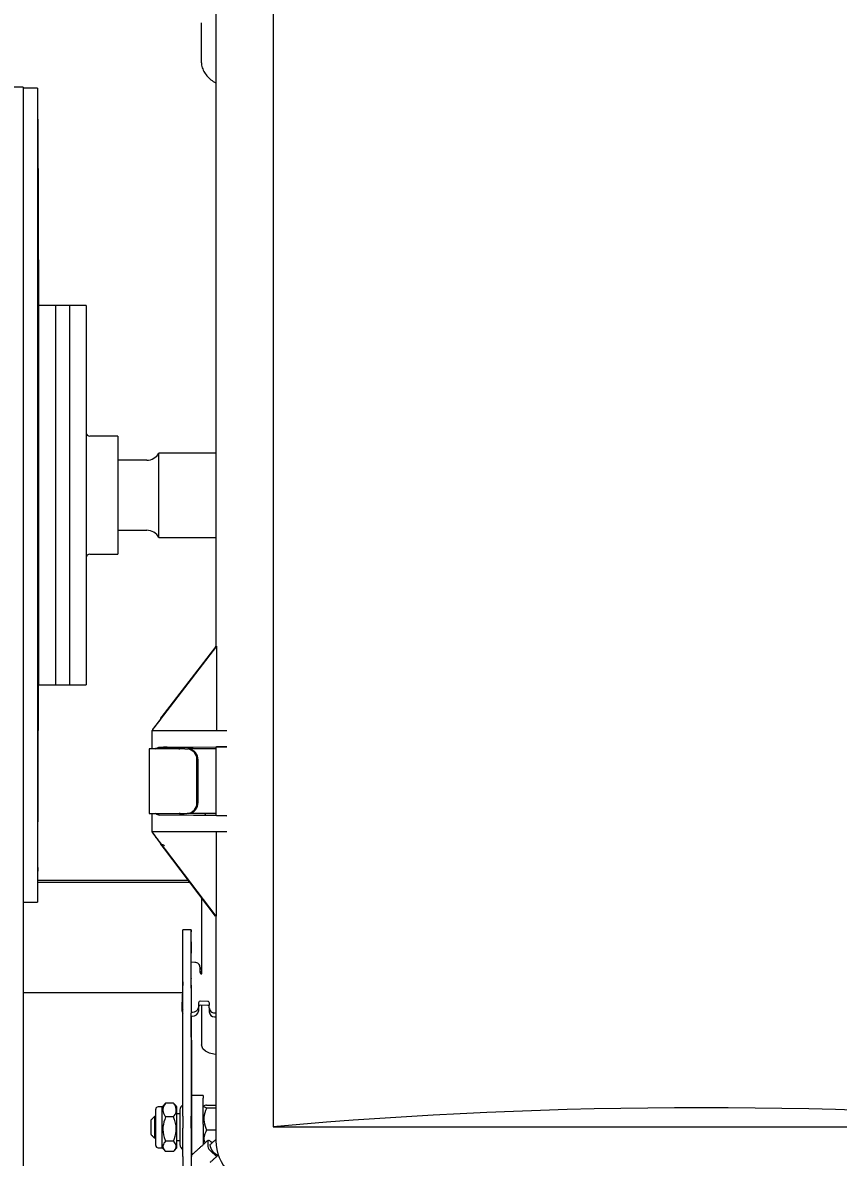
# Model space of a CAD drawing. Extents: x 4.1 to 26.9, y 8.2 to 41.8.
# Drawn here: x 12.39 to 19.65, y 19.45 to 29.55 of the extents above; entities that cross this region are included whole.
import ezdxf

# ---------------------------------------------------------------- set-up
doc = ezdxf.new("R2010")
doc.units = 0
doc.header["$LTSCALE"] = 0.5
doc.header["$MEASUREMENT"] = 0
doc.layers.get('Defpoints').update_dxf_attribs({"linetype": 'CONTINUOUS'})
doc.layers.add('DIM', color=1, linetype='CONTINUOUS')
doc.layers.add('OBJ', color=3, linetype='CONTINUOUS')
doc.styles.add('ROMANS', font='romans.shx', dxfattribs={"width": 0.9, "height": 0.375})
doc.dimstyles.new('GENIE', dxfattribs={"dimscale": 2, "dimtxt": 0.25, "dimasz": 0.156, "dimexe": 0.095, "dimexo": 0.0925, "dimgap": 0.095, "dimtad": 0, "dimtih": 1, "dimtoh": 1, "dimdec": 5, "dimzin": 4, "dimdsep": 46, "dimlunit": 5, "dimtxsty": 'ROMANS', "dimcen": 0.09, "dimadec": 0, "dimazin": 0, "dimtfac": 1, "dimtdec": 5, "dimtofl": 0, "dimtmove": 0, "dimatfit": 3, "dimfxl": 0, "dimfrac": 2, "dimtolj": 1, "dimtzin": 4, "dimarcsym": 0})

# ---------------------------------------------------------------- blocks, each defined once
blk = doc.blocks.new('*D25')
at = {"layer": 'Defpoints', "color": 0}
for p in [(22.754, 30.444), (14.107, 19.609), (22.754, 19.597)]:
    blk.add_point(p, dxfattribs=at)
at = {"layer": 'DIM', "color": 0, "lineweight": -2}
for p, q in [((14.419, 30.444), (16.979, 30.444)), ((22.442, 30.444), (19.561, 30.444))]:
    blk.add_line(p, q, dxfattribs=at)
at = {"layer": 'DIM', "color": 0}
for points in [[(14.419, 30.496), (14.419, 30.392), (14.107, 30.444)], [(22.442, 30.496), (22.442, 30.392), (22.754, 30.444)]]:
    blk.add_solid(points, dxfattribs=at)
at = {"layer": 'DIM', "color": 0, "insert": (18.27, 30.444), "char_height": 0.375, "attachment_point": 5, "style": 'ROMANS'}
blk.add_mtext('\\A1;8 11/16', dxfattribs=at)
blk = doc.blocks.new('*D31')
at = {"layer": 'Defpoints', "color": 0}
for p in [(10.117, 25.089), (26.913, 25.089), (26.913, 9.396)]:
    blk.add_point(p, dxfattribs=at)
at = {"layer": 'DIM', "color": 0, "lineweight": -2}
for p, q in [((10.117, 24.904), (10.117, 9.206)), ((26.913, 24.904), (26.913, 9.206)), ((10.429, 9.396), (16.22, 9.396)), ((26.601, 9.396), (20.827, 9.396))]:
    blk.add_line(p, q, dxfattribs=at)
at = {"layer": 'DIM', "color": 0}
for points in [[(10.429, 9.448), (10.429, 9.344), (10.117, 9.396)], [(26.601, 9.448), (26.601, 9.344), (26.913, 9.396)]]:
    blk.add_solid(points, dxfattribs=at)
at = {"layer": 'DIM', "color": 0, "insert": (18.524, 9.396), "char_height": 0.375, "attachment_point": 5, "style": 'ROMANS'}
blk.add_mtext('\\A1;16 13/16\\POVERALL LENGTH', dxfattribs=at)

msp = doc.modelspace()

# ---------------------------------------------------------------- linework, layer by layer
at = {"layer": 'OBJ', "linetype": 'Continuous', "lineweight": 15}
for p, q in [((14.617989, 35.721579), (14.617989, 19.72158)), ((14.107078, 31.446579), (14.107078, 23.992854)), ((12.392675, 28.972019), (12.392675, 24.606256)), ((12.520177, 28.963473), (12.520177, 21.729703)), ((12.521041, 28.656884), (12.52817, 27.028898)), ((12.528179, 27.028476), (12.528179, 25.486926)), ((12.678177, 27.028476), (12.678177, 23.653473)), ((12.678177, 27.028476), (12.678177, 23.653473)), ((12.803177, 27.028476), (12.803177, 23.653473)), ((12.803177, 27.028476), (12.803177, 23.653473)), ((12.953179, 27.028476), (12.953179, 23.653473)), ((13.233176, 25.865974), (13.233176, 25.579609)), ((13.600232, 25.340975), (13.600232, 25.715475)), ((12.520994, 25.617362), (12.521041, 25.615714)), ((13.233176, 25.579609), (13.233176, 25.10234)), ((12.528123, 25.488259), (12.52817, 25.486616)), ((12.528177, 25.486272), (12.528168, 25.486616)), ((12.528177, 25.461259), (12.528168, 25.461602)), ((12.528179, 25.486274), (12.528179, 25.461259)), ((12.528179, 25.461259), (12.528179, 25.46123)), ((12.528179, 25.461259), (12.528179, 23.659739)), ((13.600232, 24.966474), (13.600232, 25.340975)), ((13.233176, 25.10234), (13.233176, 24.815975)), ((12.392675, 24.606256), (12.392675, 16.803693)), ((14.112635, 23.99658), (13.543875, 23.255558)), ((13.651136, 23.398821), (14.109237, 23.995674)), ((14.107571, 23.995674), (14.10827, 23.99658)), ((14.107571, 23.99658), (14.107571, 23.995674)), ((14.111556, 23.99658), (14.107571, 23.99658)), ((14.109237, 23.995674), (14.107571, 23.995674)), ((14.112635, 23.99658), (14.111556, 23.99658)), ((14.112635, 23.99658), (14.112635, 23.24658)), ((12.521041, 22.025065), (12.52817, 23.653051)), ((12.528168, 23.655024), (12.528177, 23.659376)), ((12.528168, 23.65305), (12.528177, 23.657402)), ((12.528179, 23.659739), (12.528179, 23.659377)), ((12.528179, 23.659377), (12.528179, 23.657401)), ((12.528179, 23.657401), (12.528179, 23.653473)), ((13.618142, 23.35691), (13.650666, 23.398821)), ((13.650666, 23.398182), (13.618142, 23.355797)), ((13.618142, 23.355797), (13.618142, 23.35691)), ((13.650666, 23.398182), (13.651136, 23.398821)), ((13.650666, 23.398821), (13.650666, 23.398182)), ((13.651136, 23.398821), (13.650666, 23.398821)), ((13.53708, 23.24658), (13.53708, 23.08408)), ((13.53708, 23.24658), (13.563212, 23.24658)), ((13.543875, 23.255558), (13.543875, 23.24658)), ((13.563212, 23.24658), (14.2049, 23.24658)), ((13.750042, 23.08408), (13.512078, 23.08408)), ((13.607507, 23.097742), (14.2049, 23.10367)), ((13.829917, 23.08408), (13.750042, 23.08408)), ((13.824975, 23.096583), (13.799077, 23.096583)), ((14.107078, 23.099324), (13.824975, 23.096583)), ((13.829917, 23.08408), (13.851567, 23.08408)), ((13.851567, 23.08408), (13.861568, 23.08408)), ((14.107078, 23.08408), (13.861568, 23.08408)), ((14.111556, 23.101562), (14.107078, 23.099324)), ((14.107078, 23.099324), (14.107078, 22.493834)), ((13.938172, 22.609083), (13.938172, 22.98408)), ((13.948173, 22.609083), (13.948173, 22.98408)), ((13.512078, 22.509078), (13.750042, 22.509078)), ((13.53708, 22.509078), (13.53708, 22.346583)), ((14.2049, 22.489493), (13.607507, 22.495421)), ((13.750042, 22.509078), (13.829917, 22.509078)), ((13.799077, 22.49658), (13.824975, 22.49658)), ((13.824975, 22.49658), (14.107078, 22.493834)), ((13.829917, 22.509078), (13.851567, 22.509078)), ((13.861568, 22.509078), (13.851567, 22.509078)), ((14.107078, 22.509078), (13.861568, 22.509078)), ((14.107078, 22.493834), (14.111556, 22.491596)), ((13.563212, 22.346583), (13.53708, 22.346583)), ((13.543369, 22.338215), (13.543369, 22.346583)), ((13.543369, 22.338215), (14.106351, 21.596583)), ((14.2049, 22.346583), (13.563212, 22.346583)), ((14.111908, 21.596583), (14.111908, 22.346583)), ((13.650666, 22.193357), (13.617818, 22.236629)), ((14.103685, 21.596583), (13.650666, 22.193357)), ((12.520572, 21.916031), (13.861183, 21.916031)), ((12.520492, 21.896835), (13.875756, 21.896835)), ((12.520177, 21.729703), (12.520177, 21.718476)), ((14.103685, 21.596583), (14.106351, 21.596583)), ((14.111908, 21.596583), (14.106351, 21.596583)), ((14.107078, 21.596583), (14.107078, 19.596579)), ((13.813302, 20.982256), (13.813302, 21.457277)), ((13.888301, 20.982279), (13.888301, 21.457305)), ((13.888371, 21.366368), (13.888386, 21.336772)), ((13.888386, 21.336772), (13.888423, 21.2665)), ((13.888522, 21.18517), (13.888423, 21.2665)), ((13.918868, 21.184128), (13.888343, 21.185174)), ((13.966899, 21.138157), (13.965102, 21.096992)), ((13.966899, 21.103366), (13.966355, 21.090919)), ((13.966937, 21.105074), (13.966899, 21.103366)), ((13.813302, 21.012467), (13.803939, 20.797984)), ((13.888376, 21.03705), (13.888376, 21.040011)), ((13.980472, 21.082284), (13.982129, 21.082227)), ((13.888404, 20.955044), (13.88839, 20.983894)), ((13.953242, 20.825228), (13.951444, 20.784068)), ((14.034797, 20.836619), (13.969847, 20.838848)), ((14.034797, 20.801827), (13.969847, 20.804052)), ((14.04837, 20.780745), (14.050168, 20.82191)), ((13.813382, 20.702823), (13.813373, 20.732419)), ((13.888386, 20.702846), (13.888371, 20.732442)), ((13.888456, 20.741899), (13.899546, 20.741519)), ((13.888479, 20.707103), (13.899546, 20.706723)), ((13.953242, 20.790437), (13.951444, 20.749272)), ((14.096401, 20.734775), (14.107078, 20.734408)), ((14.096401, 20.699979), (14.107078, 20.699617)), ((13.813565, 19.988548), (13.81342, 20.587495)), ((13.888423, 20.587518), (13.888569, 19.988571)), ((13.889122, 20.491123), (13.889366, 19.881236)), ((13.889132, 20.103744), (13.889155, 20.086783)), ((13.88885, 19.709715), (13.88885, 20.02907)), ((13.888874, 20.018177), (13.889094, 19.617478)), ((13.889118, 19.606585), (13.889118, 20.08369)), ((13.890376, 20.000089), (13.890376, 19.975726)), ((13.994979, 20.000089), (13.994979, 19.975726)), ((13.629978, 19.535088), (13.629978, 19.898104)), ((13.729978, 19.932374), (13.659978, 19.932374)), ((13.759977, 19.535088), (13.759977, 19.898104)), ((13.890376, 19.74408), (13.890376, 19.975726)), ((13.994979, 19.74408), (13.994979, 19.975726)), ((14.024979, 19.914812), (14.107078, 19.914812)), ((14.024979, 19.891129), (14.107078, 19.891129)), ((13.559978, 19.811597), (13.559978, 19.621594)), ((13.572476, 19.555091), (13.572476, 19.878101)), ((13.729978, 19.809105), (13.659978, 19.809105)), ((13.787377, 19.871094), (13.787377, 19.562098)), ((13.813622, 19.815094), (13.813669, 19.707913)), ((13.888667, 19.707937), (13.888625, 19.815122)), ((13.890376, 19.871094), (13.889118, 19.882423)), ((13.529979, 19.651594), (13.529979, 19.781598)), ((13.890376, 19.635895), (13.890376, 19.74408)), ((13.994979, 19.74408), (13.994979, 19.635895)), ((14.024979, 19.692914), (14.107078, 19.692914)), ((14.617989, 19.72158), (22.242986, 19.72158)), ((13.729978, 19.593327), (13.659978, 19.593327)), ((13.889094, 18.911384), (13.888874, 19.607322)), ((13.890376, 19.635895), (13.890376, 19.468096)), ((13.994979, 19.635895), (13.994979, 19.562896)), ((14.034525, 19.596021), (14.034525, 19.54531)), ((13.729978, 19.500818), (13.659978, 19.500818)), ((13.888888, 19.549806), (13.890376, 19.562098)), ((13.88939, 19.467204), (13.889366, 19.551946)), ((13.889503, 19.552641), (13.889535, 19.467336)), ((14.073179, 19.577895), (14.062807, 19.587291)), ((14.113977, 19.456391), (14.062807, 19.50277)), ((13.813734, 19.458076), (13.813734, 19.318662)), ((13.888733, 19.318686), (13.888733, 19.458099))]:
    msp.add_line(p, q, dxfattribs=at)
at = {"layer": 'OBJ', "linetype": 'Continuous', "lineweight": 15, "flags": 128}
for points in [[(13.813302, 21.457277), (13.813302, 21.469503), (13.813307, 21.474712), (13.813307, 21.474891)], [(13.888371, 21.366368), (13.888357, 21.398085), (13.888343, 21.425527), (13.888334, 21.447641), (13.888325, 21.46358), (13.888315, 21.472727), (13.888306, 21.47474), (13.888306, 21.469531), (13.888301, 21.457305)], [(13.888376, 21.040011), (13.888376, 21.042611), (13.888376, 21.043719), (13.888376, 21.043292), (13.888381, 21.041344), (13.888381, 21.04057)], [(13.88839, 20.983894), (13.888386, 20.99129), (13.888386, 20.999053), (13.888381, 21.006882), (13.888381, 21.01448), (13.888376, 21.021548), (13.888376, 21.027823), (13.888376, 21.033056), (13.888376, 21.03705)], [(13.813373, 20.732419), (13.813359, 20.767186), (13.813345, 20.803667), (13.813335, 20.840467), (13.813321, 20.876169), (13.813312, 20.909397), (13.813307, 20.938881), (13.813302, 20.963483), (13.813302, 20.982256)], [(13.888301, 20.982279), (13.888306, 20.963506), (13.888306, 20.938904), (13.888315, 20.909426), (13.888325, 20.876192), (13.888334, 20.840495), (13.888343, 20.803695), (13.888357, 20.76721), (13.888371, 20.732442)], [(13.81342, 20.587495), (13.81342, 20.600903), (13.813415, 20.615016), (13.81341, 20.629631), (13.813406, 20.644542), (13.813401, 20.659532), (13.813396, 20.674381), (13.813387, 20.688879), (13.813382, 20.702823)], [(13.888386, 20.702846), (13.88839, 20.688907), (13.888395, 20.674405), (13.8884, 20.659555), (13.888404, 20.644565), (13.888409, 20.629659), (13.888414, 20.61504), (13.888418, 20.600927), (13.888423, 20.587518)], [(13.888536, 20.707103), (13.888545, 20.68175), (13.888559, 20.635756), (13.888573, 20.5927), (13.888578, 20.556646), (13.888583, 20.530997), (13.888578, 20.51817), (13.888573, 20.519377), (13.888559, 20.534498), (13.888545, 20.562114), (13.888526, 20.599618), (13.888512, 20.643472), (13.888494, 20.689541), (13.888489, 20.707103)], [(13.889122, 20.491123), (13.889094, 20.557031), (13.889066, 20.618189), (13.889043, 20.673724), (13.889024, 20.707084)], [(14.107078, 20.365747), (14.090333, 20.366831), (14.049388, 20.375786), (14.015231, 20.392719), (13.991553, 20.415805), (13.980928, 20.442538), (13.980477, 20.449456)], [(13.889118, 20.08369), (13.889118, 20.090979), (13.889118, 20.096949), (13.889118, 20.101567), (13.889122, 20.10481), (13.889122, 20.10665), (13.889127, 20.107091), (13.889127, 20.106119), (13.889132, 20.103744)], [(13.88885, 20.02907), (13.88885, 20.034997), (13.88885, 20.038883), (13.88885, 20.040662), (13.888855, 20.040305), (13.88886, 20.037818), (13.888864, 20.033247), (13.888869, 20.026657), (13.888874, 20.018177)], [(13.889263, 19.881757), (13.889244, 19.922851), (13.889216, 19.982648), (13.889193, 20.031351), (13.889169, 20.066625), (13.889155, 20.086783)], [(13.813622, 19.815094), (13.813617, 19.836063), (13.813608, 19.857868), (13.813598, 19.880204), (13.813589, 19.902745), (13.813584, 19.92517), (13.813579, 19.947153), (13.81357, 19.968381), (13.813565, 19.988548)], [(13.888569, 19.988571), (13.888573, 19.968409), (13.888578, 19.947181), (13.888583, 19.925198), (13.888592, 19.902774), (13.888597, 19.880232), (13.888606, 19.857896), (13.888616, 19.836087), (13.888625, 19.815122)], [(13.813734, 19.458076), (13.813734, 19.476849), (13.81373, 19.501451), (13.813725, 19.53093), (13.813715, 19.564163), (13.813706, 19.59986), (13.813692, 19.63666), (13.813678, 19.673145), (13.813669, 19.707913)], [(13.888667, 19.707937), (13.888681, 19.673169), (13.888691, 19.636688), (13.888705, 19.599888), (13.888714, 19.564186), (13.888723, 19.530958), (13.888728, 19.501475), (13.888733, 19.476873), (13.888733, 19.458099)], [(13.888874, 19.607322), (13.888869, 19.623481), (13.888864, 19.63918), (13.88886, 19.654147), (13.888855, 19.668124), (13.88885, 19.680875), (13.88885, 19.692181), (13.88885, 19.70185), (13.88885, 19.709715)], [(13.889094, 19.617478), (13.889099, 19.608998), (13.889104, 19.602413), (13.889108, 19.597837), (13.889108, 19.59535), (13.889113, 19.594993), (13.889113, 19.596772), (13.889118, 19.600658), (13.889118, 19.606585)], [(14.062807, 19.587291), (14.057292, 19.59197), (14.051984, 19.595814), (14.047093, 19.598687), (14.042809, 19.60047), (14.039289, 19.601094), (14.036679, 19.60054), (14.035069, 19.598827), (14.034525, 19.596021)]]:
    msp.add_lwpolyline(points, dxfattribs=at)
at = {"layer": 'OBJ', "linetype": 'Continuous', "lineweight": 15}
for centre, radius, start, end in [((12.984427, 25.897224), 0.03125, 180, 270), ((13.491977, 25.777974), 0.125, 270, 330), ((13.491977, 24.903974), 0.125, 30, 90), ((12.984427, 24.784724), 0.03125, 90, 180), ((13.844349, 22.990326), 0.094031, 356.1911802, 85.5974429), ((13.85435, 22.990326), 0.094031, 356.1911802, 85.5974429), ((13.844346, 22.602834), 0.094033, 274.4038552, 3.8101831), ((13.854348, 22.602834), 0.094033, 274.4038552, 3.8101831), ((13.920021, 21.137255), 0.046887, 1.1021766, 91.4090642), ((13.980102, 21.097282), 0.015003, 181.1075105, 271.413133), ((13.96849, 20.823571), 0.015338, 84.924177, 173.7955943), ((13.968481, 20.788785), 0.015328, 84.8879511, 173.8124554), ((14.035169, 20.821622), 0.015002, 1.1007019, 91.4199415), ((14.034694, 20.785802), 0.016026, 27.4596326, 89.6319389), ((13.853124, 20.761503), 0.049229, 180.4258482, 216.4440494), ((13.852931, 20.796217), 0.049023, 177.934774, 216.1758825), ((13.903799, 20.789257), 0.047927, 264.9088181, 353.7850202), ((13.903792, 20.754469), 0.047935, 264.9183113, 353.775527), ((14.095332, 20.74705), 0.047083, 183.4198464, 271.3014043), ((14.095248, 20.781647), 0.046887, 181.1021766, 271.4090642), ((13.592477, 19.878102), 0.02, 90, 180), ((13.838877, 19.871095), 0.0515, 118.9764442, 180), ((14.492987, 19.59658), 0.385909, 180, 270), ((13.592477, 19.555089), 0.02, 180, 270), ((13.838877, 19.562095), 0.0515, 180, 241.5933844), ((14.113302, 19.567012), 0.081712, 195.4021765, 231.8319598), ((14.167855, 19.574465), 0.114239, 186.8190399, 248.8744541)]:
    msp.add_arc(centre, radius, start, end, dxfattribs=at)
for centre, major_axis, ratio, start_param, end_param in [((13.657077, 23.404805), (0.124992, 0.166179), 0.008384536, 1.869457154, 2.692490846), ((13.657077, 23.096579), (0.142, 0), 0.008726868, 0.001044726, 1.927383421), ((14.486498, 23.101507), (0.375, 0), 0.008726868, 2.420268055, 3.124139361), ((14.486498, 22.491653), (0.375, 0), 0.008726868, 3.159045946, 3.862917252), ((13.657077, 22.186664), (-0.124992, 0.167957), 0.008359396, 0.439495111, 1.262528803), ((13.657077, 22.13587), (0.117458, -0.096967), 0.441002387, 1.971278333, 2.239448772), ((18.430487, 5.456649), (25, 0), 0.577350269, 1.417698957, 1.723893696)]:
    msp.add_ellipse(centre, major_axis=major_axis, ratio=ratio, start_param=start_param, end_param=end_param, dxfattribs=at)
for points in [[(13.976478, 29.546171), (13.976478, 29.205496)], [(12.392675, 28.972019), (11.840675, 28.972019)], [(12.520177, 28.963473), (12.392675, 28.963473)], [(12.520905, 28.687306), (12.521041, 28.656884)], [(12.678177, 27.028476), (12.528179, 27.028476)], [(12.803177, 27.028476), (12.678177, 27.028476)], [(12.953179, 27.028476), (12.803177, 27.028476)], [(13.233176, 25.865974), (12.984427, 25.865974)], [(13.491977, 25.652974), (13.233176, 25.652974)], [(14.107078, 25.715475), (13.600232, 25.715475)], [(12.521041, 25.615714), (12.520905, 25.620384)], [(12.528123, 25.488259), (12.520994, 25.617362)], [(13.233176, 25.028975), (13.491977, 25.028975)], [(13.600232, 24.966474), (14.107078, 24.966474)], [(12.984427, 24.815975), (13.233176, 24.815975)], [(12.528179, 23.653473), (12.678177, 23.653473)], [(12.678177, 23.653473), (12.803177, 23.653473)], [(12.803177, 23.653473), (12.953179, 23.653473)], [(13.512078, 23.08408), (13.512078, 22.509078)], [(14.015207, 22.509078), (14.007557, 22.494806)], [(12.521041, 22.027139), (12.520905, 21.997074)], [(12.520905, 21.994643), (12.521041, 22.025065)], [(12.392675, 21.718476), (12.520177, 21.718476)], [(13.980477, 21.758886), (13.980477, 21.082284)], [(13.88831, 21.474919), (13.813307, 21.474891)], [(13.966937, 21.105074), (13.966937, 21.13987)], [(12.392675, 20.916067), (13.809093, 20.916067)], [(13.980477, 20.803691), (13.980477, 20.449456)], [(13.803897, 20.795933), (13.803897, 20.761137)], [(14.048333, 20.779037), (14.048333, 20.744241)], [(13.994979, 20.000089), (13.890376, 20.000089)], [(13.629978, 19.898104), (13.592479, 19.898104)], [(13.652346, 19.924198), (13.629978, 19.898104)], [(13.652605, 19.923978), (13.659978, 19.932374)], [(13.729978, 19.932374), (13.735197, 19.924053)], [(13.759977, 19.898104), (13.736657, 19.925306)], [(14.001245, 19.905416), (13.994979, 19.898104)], [(13.559978, 19.811597), (13.529979, 19.781598)], [(13.572476, 19.811597), (13.559978, 19.811597)], [(13.787377, 19.835594), (13.759977, 19.835594)], [(13.529979, 19.651594), (13.559978, 19.621594)], [(13.559978, 19.621594), (13.572476, 19.621594)], [(13.759977, 19.597598), (13.787377, 19.597598)], [(13.888874, 19.594876), (13.889113, 19.594876)], [(14.035947, 19.600029), (13.888916, 19.466773)], [(14.107078, 19.608622), (14.054424, 19.560901)], [(13.592479, 19.535088), (13.629978, 19.535088)], [(13.629978, 19.535088), (13.652346, 19.508989)], [(13.736657, 19.507886), (13.759977, 19.535088)], [(14.128564, 19.469612), (14.054424, 19.402418)]]:
    msp.add_open_spline(points, degree=1, dxfattribs=at)
for points, knots in [([(13.977492, 29.205636), (13.977806, 29.193033), (13.978506, 29.164901), (13.993448, 29.122878), (14.018223, 29.081647), (14.052633, 29.04608), (14.082972, 29.022372), (14.102861, 29.012499), (14.107078, 29.010405)], [0, 0, 0, 0, 0.156746686, 0.349849197, 0.547449457, 0.748410853, 0.946646508, 1, 1, 1, 1]), ([(12.528179, 25.486274), (12.528178, 25.48644), (12.528174, 25.487103), (12.528145, 25.487764), (12.528123, 25.488259)], [0, 0, 0, 0, 0.250201955, 1, 1, 1, 1]), ([(12.52817, 23.653051), (12.52817, 23.653414), (12.528169, 23.654864), (12.528175, 23.656314), (12.528179, 23.657401)], [0, 0, 0, 0, 0.250252071, 1, 1, 1, 1]), ([(13.607507, 23.097742), (13.599824, 23.096246), (13.584688, 23.093298), (13.570373, 23.084473), (13.563302, 23.080452), (13.563212, 23.0804)], [0, 0, 0, 0, 0.504370942, 0.993639644, 1, 1, 1, 1]), ([(13.782078, 23.079584), (13.782334, 23.081811), (13.782847, 23.086266), (13.786776, 23.091885), (13.792396, 23.095814), (13.79685, 23.096327), (13.799077, 23.096583)], [0, 0, 0, 0, 0.25000099, 0.499984205, 0.749974602, 1, 1, 1, 1]), ([(13.563212, 22.512762), (13.563302, 22.512711), (13.565937, 22.511211), (13.573481, 22.506973), (13.587812, 22.499021), (13.600255, 22.496746), (13.607507, 22.495421)], [0, 0, 0, 0, 0.006358896, 0.184652835, 0.524813297, 1, 1, 1, 1]), ([(13.782078, 22.513579), (13.782334, 22.511352), (13.782847, 22.506897), (13.786776, 22.501278), (13.792396, 22.497348), (13.79685, 22.496836), (13.799077, 22.49658)], [0, 0, 0, 0, 0.250002324, 0.49998379, 0.749970842, 1, 1, 1, 1]), ([(13.659978, 19.932374), (13.656169, 19.927016), (13.64122, 19.905986), (13.629297, 19.866959), (13.644366, 19.830674), (13.657468, 19.812572), (13.659978, 19.809105)], [0, 0, 0, 0, 0.136762442, 0.536777535, 0.911272813, 1, 1, 1, 1]), ([(13.729978, 19.809105), (13.732488, 19.812572), (13.74559, 19.830674), (13.760659, 19.866959), (13.748736, 19.905986), (13.733787, 19.927016), (13.729978, 19.932374)], [0, 0, 0, 0, 0.088727187, 0.463222465, 0.863237558, 1, 1, 1, 1]), ([(14.024979, 19.914812), (14.01441, 19.911579), (13.993151, 19.905075), (14.004523, 19.896716), (14.020573, 19.892333), (14.024979, 19.891129)], [0, 0, 0, 0, 0.417659879, 0.840131197, 1, 1, 1, 1]), ([(14.024979, 19.891129), (14.021168, 19.882513), (14.006213, 19.848699), (13.994292, 19.785947), (14.009367, 19.727596), (14.022469, 19.698489), (14.024979, 19.692914)], [0, 0, 0, 0, 0.136770416, 0.536778924, 0.911274083, 1, 1, 1, 1]), ([(13.659978, 19.809105), (13.649409, 19.779661), (13.62815, 19.720434), (13.639524, 19.644211), (13.655572, 19.604288), (13.659978, 19.593327)], [0, 0, 0, 0, 0.417648447, 0.840116736, 1, 1, 1, 1]), ([(13.729978, 19.593327), (13.740544, 19.622772), (13.761798, 19.682001), (13.750434, 19.758225), (13.734384, 19.798146), (13.729978, 19.809105)], [0, 0, 0, 0, 0.417666381, 0.840135215, 1, 1, 1, 1]), ([(14.024979, 19.692914), (14.013283, 19.668981), (13.99438, 19.630299), (14.004202, 19.59001), (14.007947, 19.574648)], [0, 0, 0, 0, 0.618696714, 1, 1, 1, 1]), ([(13.659978, 19.593327), (13.649409, 19.580705), (13.62815, 19.555316), (13.639522, 19.52263), (13.655572, 19.505516), (13.659978, 19.500818)], [0, 0, 0, 0, 0.417651631, 0.840128903, 1, 1, 1, 1]), ([(13.729978, 19.500818), (13.740544, 19.513442), (13.761798, 19.538836), (13.750434, 19.571514), (13.734384, 19.588629), (13.729978, 19.593327)], [0, 0, 0, 0, 0.417658222, 0.8401320801, 1, 1, 1, 1])]:
    msp.add_open_spline(points, degree=3, knots=knots, dxfattribs=at)

# ---------------------------------------------------------------- dimensions: what is measured, and where the dimension line sits
at = {"layer": 'DIM'}
for base, p1, p2, text, override, picture, middle in [((22.753896, 30.444247), (14.107078, 19.608622), (22.753896, 19.59658), '8 11/16', {"dimdec": 4, "dimse1": 1, "dimse2": 1}, '*D25', (18.27037, 30.444247)), ((26.912676, 9.396163), (10.116979, 25.088974), (26.912676, 25.088974), '<>\\POVERALL LENGTH', {"dimdec": 4}, '*D31', (18.523694, 9.396163))]:
    dim = msp.add_linear_dim(base=base, p1=p1, p2=p2, text=text, dimstyle='GENIE', override=override, dxfattribs=at)
    dim.commit()
    dim.dimension.update_dxf_attribs({"geometry": picture, "text_midpoint": middle, "dimtype": 160})

doc.saveas('drawing.dxf')
